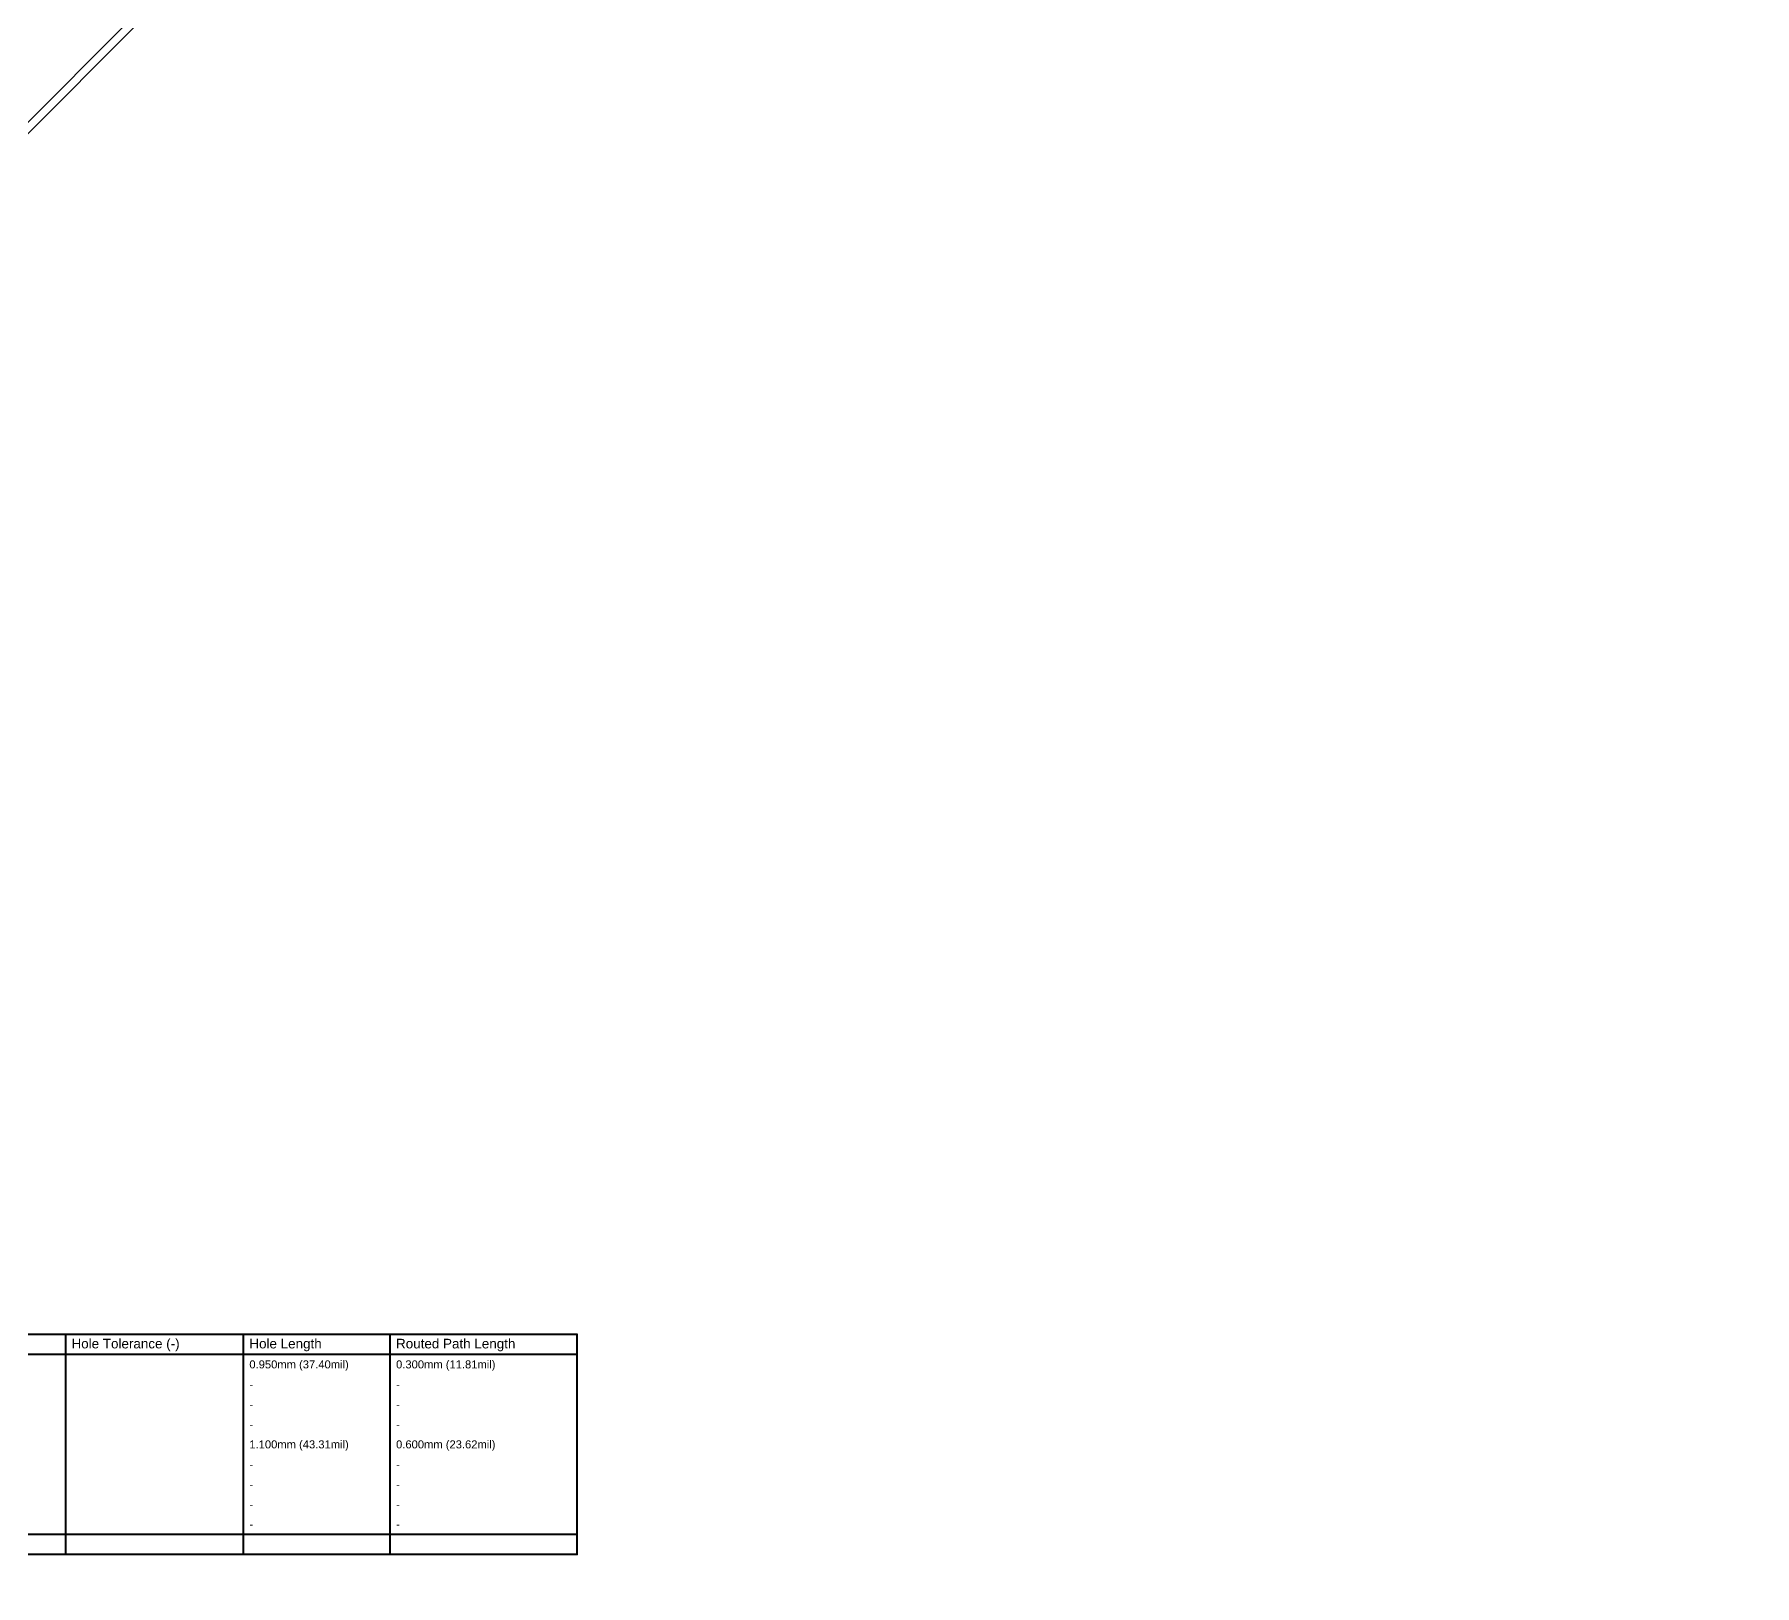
# Model space of a CAD drawing. Header units: inches. Extents: x -22 to 5433, y -13 to 5447.
# Drawn here: x 332.4 to 660, y 32.8 to 328.4 of the extents above; entities that cross this region are included whole.
import ezdxf

# ---------------------------------------------------------------- set-up
doc = ezdxf.new("R2010")
doc.units = ezdxf.units.IN
doc.layers.add('Bottom Solder', color=6, linetype='Continuous')
doc.layers.add('Drill Drawing', color=1, linetype='Continuous')
doc.styles.add('Arial', font='', dxfattribs={"height": 0.2})
doc.styles.get('Arial').set_extended_font_data('Arial')

msp = doc.modelspace()

# ---------------------------------------------------------------- linework, layer by layer
at = {"layer": 'Bottom Solder'}
for p in [(54.19, 32.83), (56.48, 32.86)]:
    msp.add_line(p, (5432.85, 5447.49), dxfattribs=at)
at = {"layer": 'Drill Drawing'}
for points in [[(92.11, 80.69, 0.381, 0.381, 0), (435.73, 80.69, 0.381, 0.381, 0)], [(338.3, 38.78, 0.381, 0.381, 0), (338.3, 80.69, 0.381, 0.381, 0)], [(372.17, 38.78, 0.381, 0.381, 0), (372.17, 80.69, 0.381, 0.381, 0)], [(400.1, 38.78, 0.381, 0.381, 0), (400.1, 80.69, 0.381, 0.381, 0)], [(435.73, 38.78, 0.381, 0.381, 0), (435.73, 80.69, 0.381, 0.381, 0)], [(92.11, 76.88, 0.381, 0.381, 0), (435.73, 76.88, 0.381, 0.381, 0)], [(92.11, 42.59, 0.381, 0.381, 0), (435.73, 42.59, 0.381, 0.381, 0)], [(92.11, 38.78, 0.381, 0.381, 0), (435.73, 38.78, 0.381, 0.381, 0)]]:
    msp.add_lwpolyline(points, format="xyseb", dxfattribs=at)
for points in [[(338.2, 80.69, 0.191, 0.191, 1), (338.39, 80.69, 0.191, 0.191, 1)], [(372.08, 80.69, 0.191, 0.191, 1), (372.27, 80.69, 0.191, 0.191, 1)], [(400.01, 80.69, 0.191, 0.191, 1), (400.2, 80.69, 0.191, 0.191, 1)], [(435.63, 80.69, 0.191, 0.191, 1), (435.82, 80.69, 0.191, 0.191, 1)], [(435.63, 80.69, 0.191, 0.191, 1), (435.82, 80.69, 0.191, 0.191, 1)], [(435.63, 76.88, 0.191, 0.191, 1), (435.82, 76.88, 0.191, 0.191, 1)], [(435.63, 42.59, 0.191, 0.191, 1), (435.82, 42.59, 0.191, 0.191, 1)], [(338.2, 38.78, 0.191, 0.191, 1), (338.39, 38.78, 0.191, 0.191, 1)], [(372.08, 38.78, 0.191, 0.191, 1), (372.27, 38.78, 0.191, 0.191, 1)], [(400.01, 38.78, 0.191, 0.191, 1), (400.2, 38.78, 0.191, 0.191, 1)], [(435.63, 38.78, 0.191, 0.191, 1), (435.82, 38.78, 0.191, 0.191, 1)], [(435.63, 38.78, 0.191, 0.191, 1), (435.82, 38.78, 0.191, 0.191, 1)]]:
    msp.add_lwpolyline(points, format="xyseb", close=True, dxfattribs=at)

# ---------------------------------------------------------------- texts
at = {"layer": 'Drill Drawing', "style": 'Arial'}
for s, height, p in [('Hole Tolerance (-)', 1.8288, (339.44, 78.03)), ('Hole Length', 1.8288, (373.31, 78.03)), ('Routed Path Length', 1.8288, (401.25, 78.03)), ('0.950mm (37.40mil)', 1.524, (373.31, 74.22)), ('0.300mm (11.81mil)', 1.524, (401.25, 74.22)), ('-', 1.52, (373.31, 70.41)), ('-', 1.52, (401.25, 70.41)), ('-', 1.52, (373.31, 66.6)), ('-', 1.52, (401.25, 66.6)), ('-', 1.52, (373.31, 62.79)), ('-', 1.52, (401.25, 62.79)), ('1.100mm (43.31mil)', 1.524, (373.31, 58.98)), ('0.600mm (23.62mil)', 1.524, (401.25, 58.98)), ('-', 1.52, (373.31, 55.17)), ('-', 1.52, (401.25, 55.17)), ('-', 1.52, (373.31, 51.36)), ('-', 1.52, (401.25, 51.36)), ('-', 1.52, (373.31, 47.55)), ('-', 1.52, (401.25, 47.55)), ('-', 1.52, (373.31, 43.74)), ('-', 1.52, (401.25, 43.74))]:
    msp.add_text(s, height=height, dxfattribs=at).set_placement(p)

doc.saveas('drawing.dxf')
